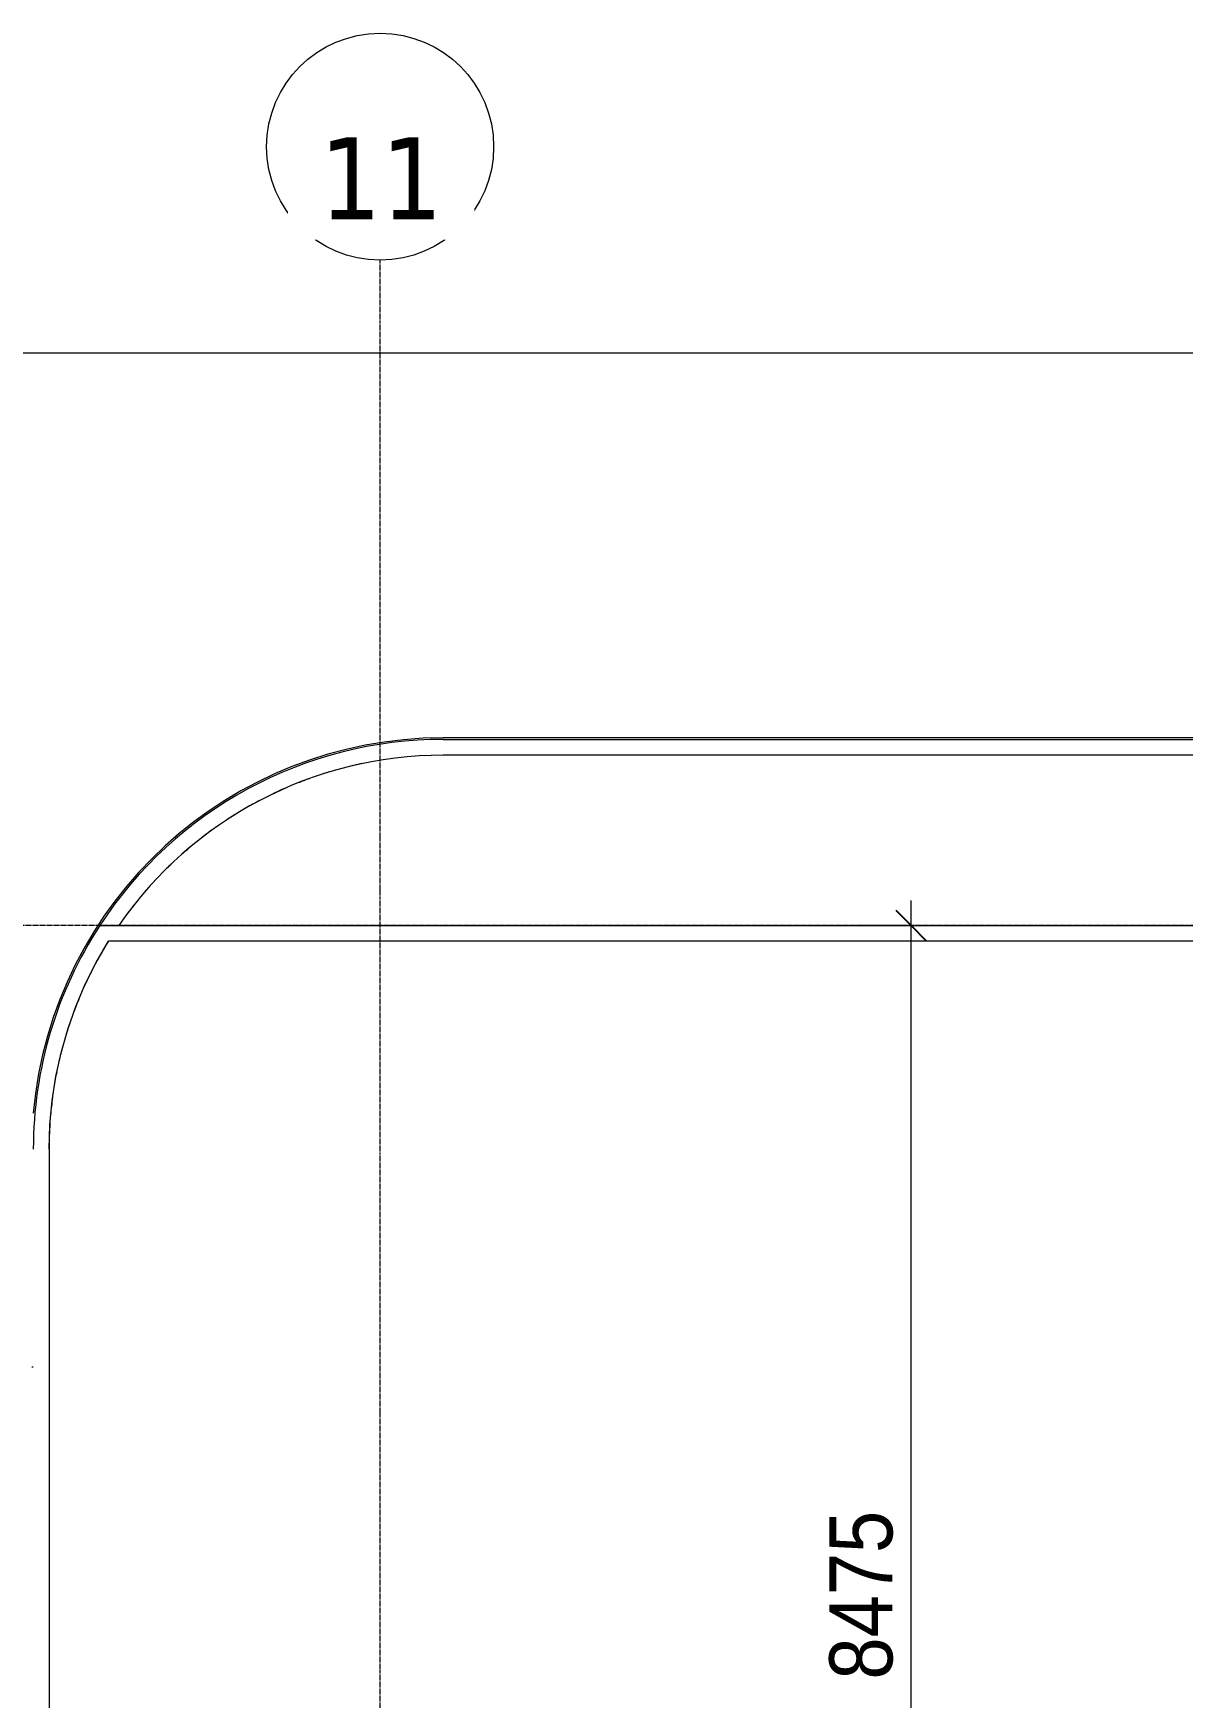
# Model space of a CAD drawing. Header units: millimetres. Extents: x 962 to 241049, y -15958 to 84407.
# Drawn here: x 160932 to 168222, y 73337 to 83899 of the extents above; entities that cross this region are included whole.
import ezdxf

# ---------------------------------------------------------------- set-up
doc = ezdxf.new("R2010")
doc.units = ezdxf.units.MM
doc.linetypes.add('Grid Line', pattern=[22.225, 12.7, -3.175, 3.175, -3.175])
for name, color, linetype, lineweight in [('A-ANNO-DIMS', 211, 'Continuous', 9), ('A-ANNO-DIMS-160', 211, 'Continuous', 9), ('A-FLOR', 192, 'Continuous', 9), ('A-WALL', 113, 'Continuous', 9), ('S-GRID-1', 1, 'Grid Line', 9), ('S-GRID-IDEN', 1, 'Continuous', 9)]:
    doc.layers.add(name, color=color, linetype=linetype, lineweight=lineweight)
doc.styles.add('Tahoma_B', font='tahomabd_0.ttf', dxfattribs={"height": 520})
doc.styles.add('UTM Avo', font='UTM Avo.ttf', dxfattribs={"width": 0.9, "height": 400})
doc.dimstyles.new('1_Dim_chi_tiet_2_5', dxfattribs={"dimscale": 304.8, "dimtxt": 399.720379, "dimasz": 0.629921, "dimexe": 0.524934, "dimexo": 0.0625, "dimgap": 0.052493, "dimtad": 1, "dimdec": 0, "dimrnd": 5, "dimzin": 0, "dimdsep": 46, "dimtxsty": 'UTM Avo', "dimblk1": 'OBLIQUE', "dimblk2": 'OBLIQUE', "dimsah": 1, "dimcen": 0.09, "dimdle": 0.524934, "dimazin": 0, "dimtfac": 1, "dimtdec": 4, "dimtix": 1, "dimtmove": 0, "dimatfit": 3, "dimfxl": 1.049869, "dimfxlon": 1, "dimtvp": 1, "dimtolj": 1, "dimtzin": 0, "dimarcsym": 2})

# ---------------------------------------------------------------- blocks, each defined once
blk = doc.blocks.new('Grid - M_Grid Head - Circle-353313-TKCS_MB TẦNG 1')
at = {"layer": 'S-GRID-IDEN'}
blk.add_circle((0, 0), 4.5, dxfattribs=at)
blk = doc.blocks.new('DIMBLOCK139-TKCS_MB TẦNG 1')
at = {"layer": 'A-ANNO-DIMS-160'}
for p, q in [((118132, 82192), (118132, 81712)), ((118132, 81872), (118132, 82192)), ((169132, 82192), (169132, 81712)), ((169132, 81872), (169132, 82192)), ((117972, 81872), (169292, 81872))]:
    blk.add_line(p, q, dxfattribs=at)
at = {"layer": 'A-ANNO-DIMS-160', "lineweight": 25}
for p, q in [((118132, 81872), (118228, 81968)), ((169132, 81872), (169228, 81968)), ((118132, 81872), (118036, 81776)), ((169132, 81872), (169036, 81776))]:
    blk.add_line(p, q, dxfattribs=at)
at = {"layer": 'A-ANNO-DIMS-160', "color": 0, "insert": (142947, 82392), "char_height": 400, "width": 1643.29, "attachment_point": 1, "line_spacing_factor": 1.110334, "style": 'UTM Avo'}
blk.add_mtext('51000', dxfattribs=at)
blk = doc.blocks.new('_Oblique')
at = {"color": 0, "linetype": 'ByBlock', "lineweight": -2}
blk.add_line((-0.5, -0.5), (0.5, 0.5), dxfattribs=at)
blk = doc.blocks.new('DIMBLOCK168-TKCS_MB TẦNG 1')
at = {"layer": 'A-ANNO-DIMS-160'}
for p, q in [((166500, 69602), (166500, 78397)), ((166180, 78237), (166660, 78237)), ((166500, 78237), (166180, 78237)), ((166180, 69762), (166660, 69762)), ((166500, 69762), (166180, 69762))]:
    blk.add_line(p, q, dxfattribs=at)
at = {"layer": 'A-ANNO-DIMS-160', "lineweight": 25}
for p, q in [((166500, 78237), (166404, 78333)), ((166500, 78237), (166596, 78141)), ((166500, 69762), (166404, 69858)), ((166500, 69762), (166596, 69666))]:
    blk.add_line(p, q, dxfattribs=at)
at = {"layer": 'A-ANNO-DIMS-160', "color": 0, "insert": (165981, 73452), "char_height": 400, "width": 1314.64, "attachment_point": 1, "rotation": 90, "line_spacing_factor": 1.110334, "style": 'UTM Avo'}
blk.add_mtext('8475', dxfattribs=at)

msp = doc.modelspace()

# ---------------------------------------------------------------- linework, layer by layer
at = {"layer": 'A-FLOR'}
for p, q in [((187980.7, 79428.2), (163531.6, 79428.2)), ((160921.6, 75436.3), (160931.6, 75436.3))]:
    msp.add_line(p, q, dxfattribs=at)
for radius, start, end in [(2610, 90, 174.98286), (2500, 105.86376, 107.62631), (2500, 101.89782, 103.59744), (2500, 109.8297, 111.63229), (2500, 117.76159, 119.6122), (2500, 113.79565, 115.62595), (2500, 121.72753, 123.59368), (2500, 125.69347, 127.57188), (2500, 129.65941, 131.54774), (2500, 133.62535, 135.52187), (2500, 137.59129, 139.49468), (2500, 141.55723, 143.46648), (2500, 148.16519, 151.93745), (2500, 153.1756, 155.71499), (2500, 157.18464, 159.49958), (2500, 161.05044, 163.29588), (2500, 164.86848, 167.11392), (2500, 168.6648, 170.97972), (2500, 172.44941, 174.98877), (2500, 176.22698, 180)]:
    msp.add_arc((163531.6, 76818.2), radius, start, end, dxfattribs=at)
at = {"layer": 'A-WALL'}
for p, q in [((163531.6, 79418.2), (178131.6, 79418.2)), ((178031.6, 79318.2), (163531.6, 79318.2)), ((161352.8, 78236.9), (169131.6, 78236.9)), ((161389.9, 78107.8), (161391.4, 78110.4)), ((169131.6, 78136.9), (161407.7, 78136.9)), ((161031.6, 76818.2), (161031.6, 69861.9))]:
    msp.add_line(p, q, dxfattribs=at)
at = {"layer": 'A-WALL', "flags": 128}
msp.add_lwpolyline([(161031.6, 76818.2), (161036.4, 76972.5), (161050.6, 77126.1), (161074.3, 77278.6), (161107.4, 77429.3), (161149.8, 77577.7), (161201.2, 77723.3), (161261.4, 77865.3), (161330.4, 78003.4), (161407.7, 78136.9)], dxfattribs=at)
at = {"layer": 'A-WALL'}
for radius, start, end in [(2600, 90, 146.911), (2500, 90, 145.42054), (2600, 146.93043, 180), (2600, 148.43313, 149.59366)]:
    msp.add_arc((163531.6, 76818.2), radius, start, end, dxfattribs=at)
at = {"layer": 'S-GRID-1'}
for p, q in [((163131.6, 78459.2), (163131.6, 82459.2)), ((163131.6, 15532), (163131.6, 78459.2)), ((192368.8, 78236.9), (96265.8, 78236.9))]:
    msp.add_line(p, q, dxfattribs=at)

# ---------------------------------------------------------------- block references
at = {"layer": 'S-GRID-IDEN', "xscale": 159.9999999999999, "yscale": 159.9999999999999, "zscale": 159.9999999999999}
msp.add_blockref('Grid - M_Grid Head - Circle-353313-TKCS_MB TẦNG 1', (163131.6, 83179.2), dxfattribs=at)

# ---------------------------------------------------------------- dimensions: what is measured, and where the dimension line sits
at = {"layer": 'A-ANNO-DIMS'}
dim = msp.add_linear_dim(base=(169131.6, 81871.9), p1=(118131.6, 82191.9), p2=(169131.6, 82191.9), dimstyle='1_Dim_chi_tiet_2_5', override={"dimpost": '<>', "dimfxl": 51000}, dxfattribs=at)
dim.commit()
dim.dimension.update_dxf_attribs({"geometry": 'DIMBLOCK139-TKCS_MB TẦNG 1', "text_midpoint": (143631.6, 82094.9)})
dim = msp.add_linear_dim(base=(166500.1, 78236.9), p1=(166180.1, 69761.9), p2=(166180.1, 78236.9), angle=90, dimstyle='1_Dim_chi_tiet_2_5', override={"dimpost": '<>', "dimfxl": 8475}, dxfattribs=at)
dim.commit()
dim.dimension.update_dxf_attribs({"geometry": 'DIMBLOCK168-TKCS_MB TẦNG 1', "text_midpoint": (166277.1, 73999.4)})

# ---------------------------------------------------------------- next in the draw order: texts
at = {"layer": 'S-GRID-IDEN', "insert": (163138.3, 82979.5), "char_height": 520, "width": 921.6, "attachment_point": 5, "line_spacing_factor": 0.996129, "style": 'Tahoma_B', "bg_fill": 3, "box_fill_scale": 1.25, "bg_fill_color": 256, "bg_fill_true_color": 13158600, "bg_fill_transparency": 0}
msp.add_mtext('\\pt2031.9988,4063.9976,6096.0016,8128.0004,10159.9992,12191.998,14224.002,16256.0008,18287.9996,20319.9984,22352.0024,24384.0012,26416,28447.9988,30479.9976,32512.0016,34544.0004,36575.9992,38607.998,40640.002,42672.0008,44703.9996,46735.9984,48768.0024,50800.0012,52832,54863.9988,56895.9976,58928.0016,60960.0004,62991.9992,65023.998;11', dxfattribs=at)

doc.saveas('drawing.dxf')
